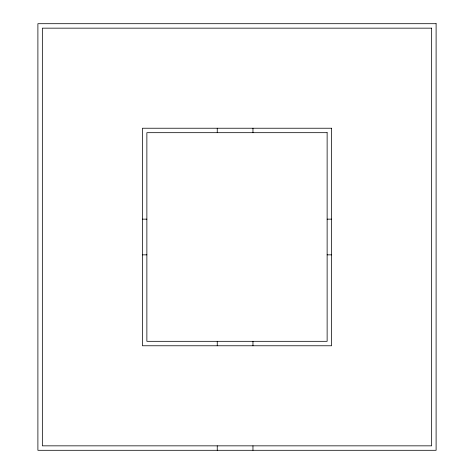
<?xml version="1.0" encoding="UTF-8"?>
<svg xmlns="http://www.w3.org/2000/svg" width="474" height="474" viewBox="0 0 474 474"><rect width="100%" height="100%" fill="white"/><g stroke="black" fill="none" stroke-linecap="round" stroke-linejoin="round"><path stroke-width="0.71" d="M142.425 219.148L146.869 219.148M327.131 219.148L331.575 219.148M142.425 254.852L146.869 254.852M327.131 254.852L331.575 254.852M252.962 128.229L252.962 132.679M252.962 341.321L252.962 345.771M252.962 445.844L252.962 450.3M217.246 128.229L217.246 132.679M217.246 341.321L217.246 345.771M217.246 445.844L217.246 450.3M436.104 23.7L37.896 23.7L37.896 450.3L436.104 450.3L436.104 23.7M431.654 28.156L42.346 28.156L42.346 445.844L431.654 445.844L431.654 28.156M331.575 128.229L142.425 128.229L142.425 345.771L331.575 345.771L331.575 128.229M327.131 132.679L146.869 132.679L146.869 341.321L327.131 341.321L327.131 132.679"/></g></svg>
